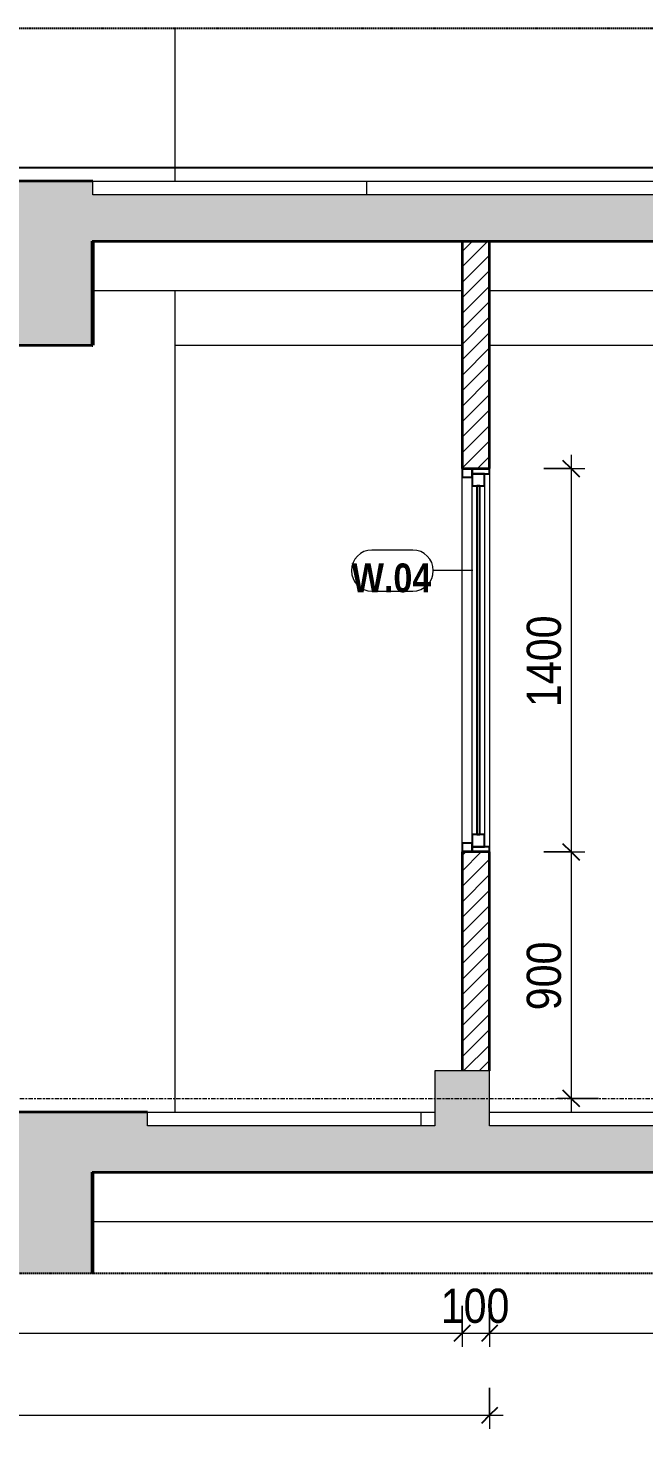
# Model space of a CAD drawing. Header units: millimetres. Extents: x 66631 to 260610, y 416 to 78637.
# Drawn here: x 113564 to 115815, y 993 to 6109 of the extents above; entities that cross this region are included whole.
import ezdxf

# ---------------------------------------------------------------- set-up
doc = ezdxf.new("R2010")
doc.units = ezdxf.units.MM
for name, pattern in [('Centre', [31.75, 6.35, -4.7625, 15.875, -4.7625]), ('Hidden', [7.14375, 4.7625, -2.38125]), ('IMPORT-CENTER _2_', [40.64, 25.4, -5.08, 5.08, -5.08])]:
    doc.linetypes.add(name, pattern=pattern)
for name, color, linetype, lineweight in [('0-5', 130, 'Continuous', 5), ('A-ANNO-DIMS', 211, 'Continuous', 9), ('A-ANNO-DIMS-50', 211, 'Continuous', 9), ('A-DETL-GENF', 92, 'Continuous', 18), ('A-DETL-GENF-4', 92, 'Hidden', 25), ('A-DETL-GENF-5', 9, 'Continuous', 18), ('A-DETL-MEDM', 33, 'Continuous', 35), ('A-DETL-THIN', 151, 'Continuous', 18), ('A-FLOR-3', 7, 'Continuous', 18), ('A-FLOR-LEVL-2', 51, 'Centre', 9), ('A-GLAZ', 151, 'Continuous', 18), ('A-GLAZ-3', 151, 'Continuous', 25), ('A-GLAZ-IDEN', 152, 'Continuous', 9), ('A-WALL-2', 250, 'Continuous', 35), ('A-WALL-PATT-2', 111, 'Continuous', 18), ('G-IMPT', 8, 'Continuous', 18), ('G-IMPT-4', 8, 'IMPORT-CENTER _2_', 18), ('M-EQPM', 50, 'Continuous', 18), ('M-EQPM-3', 50, 'Continuous', 25), ('S-BEAM-1', 71, 'Continuous', 5), ('S-BEAM-2', 7, 'Continuous', 18), ('S-BEAM-3', 90, 'Continuous', 50), ('S-COLS-9', 7, 'Continuous', 18)]:
    doc.layers.add(name, color=color, linetype=linetype, lineweight=lineweight)
doc.styles.add('Arial_B_2', font='arialbd.ttf', dxfattribs={"width": 0.85, "height": 105})
doc.styles.add('UTM Avo', font='', dxfattribs={"width": 0.9, "height": 125})
doc.styles.get('UTM Avo').set_extended_font_data('UTM Avo')
doc.dimstyles.new('1_Dim_chi_tiet_2_5', dxfattribs={"dimscale": 304.8, "dimtxt": 124.912619, "dimasz": 0.19685, "dimexe": 0.164042, "dimexo": 0.0625, "dimgap": 0.016404, "dimtad": 1, "dimdec": 0, "dimrnd": 5, "dimzin": 0, "dimdsep": 46, "dimtxsty": 'UTM Avo', "dimblk1": 'OBLIQUE', "dimblk2": 'OBLIQUE', "dimsah": 1, "dimcen": 0.09, "dimdle": 0.164042, "dimazin": 0, "dimtfac": 1, "dimtdec": 4, "dimtix": 1, "dimtmove": 0, "dimatfit": 3, "dimfxl": 0.328084, "dimfxlon": 1, "dimtvp": 1, "dimtolj": 1, "dimtzin": 0, "dimarcsym": 2})
pattern_1 = [(45, (114362.828, 15875), (-28.28427, 28.28427), [])]

# ---------------------------------------------------------------- blocks, each defined once
blk = doc.blocks.new('NCV_TKTC_KET CAU_rvt-4-TKCS_CĂN HỘ LOẠI 1B - MẶT CẮT 3')
at = {"layer": 'S-BEAM-1'}
blk.add_hatch(color=256, dxfattribs=at).paths.add_polyline_path([(40238.1, 4950), (40237.8, 5330), (40235.6, 5330), (40235.6, 4950)])
at = {"layer": 'A-FLOR-3'}
for p, q in [((40237.8, 5550), (41238.1, 5550)), ((41238.1, 5550), (44336.9, 5550)), ((41238.1, 5550), (41238.1, 5500)), ((40436.9, 2150), (41436.9, 2150)), ((41436.9, 2150), (41487.4, 2150)), ((41436.9, 2150), (41436.9, 2100)), ((41687.4, 2150), (44536.9, 2150))]:
    blk.add_line(p, q, dxfattribs=at)
at = {"layer": 'S-BEAM-2'}
for p, q in [((40238.1, 5150), (41587.4, 5150)), ((41687.4, 5150), (44235.3, 5150)), ((40536.9, 4950), (41587.4, 4950)), ((41687.4, 4950), (43836.9, 4950)), ((41436.9, 2150), (41436.9, 2100)), ((41436.9, 2150), (41487.4, 2150)), ((41687.4, 2150), (44236.9, 2150)), ((40236.9, 1750), (40436.9, 1750)), ((40436.9, 1750), (41436.9, 1750)), ((41436.9, 1750), (44236.9, 1750))]:
    blk.add_line(p, q, dxfattribs=at)
at = {"layer": 'S-BEAM-3'}
for p, q in [((40238.1, 4950), (40238.1, 5330)), ((40235.6, 4950), (40238.1, 4950)), ((40236.9, 1560), (40236.9, 1930))]:
    blk.add_line(p, q, dxfattribs=at)
at = {"layer": 'S-COLS-9'}
for p, q in [((40536.9, 6108.8), (40536.9, 5550)), ((40536.9, 5150), (40536.9, 2150))]:
    blk.add_line(p, q, dxfattribs=at)
blk = doc.blocks.new('M_Fixed - 1200 x 1400-2147274-TKCS_CĂN HỘ LOẠI 1B - MẶT CẮT 3')
at = {"layer": 'A-GLAZ'}
for p, q in [((41587.4, 3132), (41587.4, 4468)), ((41687.4, 4481), (41687.4, 3119)), ((41624.4, 3163), (41624.4, 4437)), ((41668.4, 4437), (41668.4, 3163))]:
    blk.add_line(p, q, dxfattribs=at)
at = {"layer": 'A-GLAZ-3'}
for p, q in [((41624.4, 4500), (41587.4, 4500)), ((41587.4, 4500), (41587.4, 4468)), ((41587.4, 4468), (41624.4, 4468)), ((41687.4, 4500), (41624.4, 4500)), ((41624.4, 4500), (41624.4, 4481)), ((41624.4, 4468), (41624.4, 4500)), ((41668.4, 4481), (41624.4, 4481)), ((41624.4, 4481), (41624.4, 4437)), ((41624.4, 4481), (41687.4, 4481)), ((41668.4, 4437), (41668.4, 4481)), ((41687.4, 4481), (41687.4, 4500)), ((41624.4, 4437), (41668.4, 4437)), ((41652.4, 4437), (41640.4, 4437)), ((41640.4, 4437), (41640.4, 3163)), ((41652.4, 3163), (41652.4, 4437)), ((41624.4, 3132), (41587.4, 3132)), ((41587.4, 3132), (41587.4, 3100)), ((41668.4, 3163), (41624.4, 3163)), ((41624.4, 3163), (41624.4, 3119)), ((41624.4, 3100), (41624.4, 3132)), ((41640.4, 3163), (41652.4, 3163)), ((41668.4, 3119), (41668.4, 3163)), ((41587.4, 3100), (41624.4, 3100)), ((41624.4, 3119), (41668.4, 3119)), ((41687.4, 3119), (41624.4, 3119)), ((41624.4, 3119), (41624.4, 3100)), ((41624.4, 3100), (41687.4, 3100)), ((41687.4, 3100), (41687.4, 3119))]:
    blk.add_line(p, q, dxfattribs=at)
blk = doc.blocks.new('TKTC_XREF_251221_MB TANG 2-7 - TKTC_XREF_260130_MB TANG 2-5_dwg_$cc-V51-TKCS_CĂN HỘ LOẠI 1B - MẶT CẮT 3')
at = {"layer": 'G-IMPT-4'}
for p, q in [((41776.4, 5600), (41897.5, 5600)), ((41836.6, 5600), (41837.4, 5600))]:
    blk.add_line(p, q, dxfattribs=at)
at = {"layer": 'M-EQPM'}
for p, q in [((41837, 5600), (41792, 5600)), ((41792, 5600), (41882, 5600)), ((41882, 5600), (41837, 5600)), ((41837.3, 5600), (41837.3, 5600))]:
    blk.add_line(p, q, dxfattribs=at)
blk = doc.blocks.new('TKTC_XREF_251221_MB TANG 2-7 - TKTC_XREF_260130_MB TANG 2-5_dwg_CUM U_DN100-V52-TKCS_CĂN HỘ LOẠI 1B - MẶT CẮT 3')
at = {"layer": 'G-IMPT'}
for p, q in [((41783.7, 5600), (41781.5, 5600)), ((41782.5, 5600), (41891.4, 5600)), ((41782.8, 5600), (41782.5, 5600)), ((41789.4, 5600), (41782.6, 5600)), ((41788.3, 5600), (41783.7, 5600)), ((41783.7, 5600), (41783.7, 5600)), ((41784.8, 5600), (41784, 5600)), ((41787.3, 5600), (41784.8, 5600)), ((41787.3, 5600), (41784.8, 5600)), ((41787.3, 5600), (41784.8, 5600)), ((41788.1, 5600), (41787.3, 5600)), ((41790.6, 5600), (41788.3, 5600)), ((41788.3, 5600), (41788.3, 5600)), ((41788.8, 5600), (41885.1, 5600)), ((41792, 5600), (41882, 5600)), ((41886.4, 5600), (41884.1, 5600)), ((41892.1, 5600), (41885.2, 5600)), ((41886.3, 5600), (41886.4, 5600)), ((41890.9, 5600), (41886.4, 5600)), ((41887.4, 5600), (41886.7, 5600)), ((41889.9, 5600), (41887.4, 5600)), ((41889.9, 5600), (41887.4, 5600)), ((41889.9, 5600), (41887.4, 5600)), ((41890.7, 5600), (41889.9, 5600)), ((41893.2, 5600), (41890.9, 5600)), ((41890.9, 5600), (41890.9, 5600)), ((41891.8, 5600), (41891.4, 5600))]:
    blk.add_line(p, q, dxfattribs=at)
at = {"layer": 'G-IMPT', "flags": 128}
for points in [[(41790.5, 5600), (41792.1, 5600), (41792, 5600), (41779.9, 5600), (41779.9, 5600), (41781.4, 5600)], [(41781.5, 5600), (41781.4, 5600), (41790.5, 5600), (41790.6, 5600)], [(41788, 5600), (41788.1, 5600), (41784, 5600), (41784, 5600)], [(41789.1, 5600), (41788.8, 5600), (41792, 5600)], [(41885.4, 5600), (41885.1, 5600), (41882, 5600)], [(41893.2, 5600), (41894.7, 5600), (41894.7, 5600), (41882.5, 5600), (41882.6, 5600), (41884.1, 5600)], [(41884.1, 5600), (41884.1, 5600), (41893.2, 5600), (41893.2, 5600)], [(41890.7, 5600), (41890.7, 5600), (41886.7, 5600), (41886.6, 5600)]]:
    blk.add_lwpolyline(points, dxfattribs=at)
blk = doc.blocks.new('TKTC_XREF_251221_MB TANG 2-7 - TKTC_XREF_260130_MB TANG 2-5_dwg_$cc-V53-TKCS_CĂN HỘ LOẠI 1B - MẶT CẮT 3')
at = {"layer": 'G-IMPT-4'}
for p, q in [((41986.7, 5600), (42139.7, 5600)), ((42063.2, 5600), (42063.2, 5600))]:
    blk.add_line(p, q, dxfattribs=at)
at = {"layer": 'M-EQPM'}
for p, q in [((42063.2, 5600), (42006.3, 5600)), ((42006.3, 5600), (42120, 5600)), ((42117.2, 5600), (42009.1, 5600)), ((42009.1, 5600), (42063.2, 5600)), ((42063.2, 5600), (42117.2, 5600)), ((42120, 5600), (42063.2, 5600))]:
    blk.add_line(p, q, dxfattribs=at)
blk = doc.blocks.new('TKTC_XREF_251221_MB TANG 2-7 - TKTC_XREF_260130_MB TANG 2-5_dwg_CUM U_DN100-V54-TKCS_CĂN HỘ LOẠI 1B - MẶT CẮT 3')
at = {"layer": 'G-IMPT'}
for p, q in [((41993.5, 5600), (41991.6, 5600)), ((41991.6, 5600), (42006.9, 5600)), ((41993.5, 5600), (41996.3, 5600)), ((42005, 5600), (41993.5, 5600)), ((41994.9, 5600), (42003.5, 5600)), ((42132.9, 5600), (41995.2, 5600)), ((41996.3, 5600), (42002.1, 5600)), ((41996.7, 5600), (41997.6, 5600)), ((41996.7, 5600), (42001.8, 5600)), ((41997.6, 5600), (42000.8, 5600)), ((41997.6, 5600), (42000.8, 5600)), ((41997.6, 5600), (42000.8, 5600)), ((42000.8, 5600), (42001.8, 5600)), ((42002.1, 5600), (42005, 5600)), ((42124.9, 5600), (42003.2, 5600)), ((42003.2, 5600), (42007.2, 5600)), ((42006.9, 5600), (42005, 5600)), ((42120.9, 5600), (42007.2, 5600)), ((42124.9, 5600), (42120.9, 5600)), ((42123.1, 5600), (42121.2, 5600)), ((42121.2, 5600), (42136.6, 5600)), ((42123.1, 5600), (42126, 5600)), ((42134.6, 5600), (42123.1, 5600)), ((42124.6, 5600), (42133.2, 5600)), ((42126, 5600), (42131.8, 5600)), ((42126.3, 5600), (42127.3, 5600)), ((42126.3, 5600), (42131.4, 5600)), ((42127.3, 5600), (42130.5, 5600)), ((42127.3, 5600), (42130.5, 5600)), ((42127.3, 5600), (42130.5, 5600)), ((42130.5, 5600), (42131.4, 5600)), ((42131.8, 5600), (42134.6, 5600)), ((42136.6, 5600), (42134.6, 5600))]:
    blk.add_line(p, q, dxfattribs=at)
blk = doc.blocks.new('TKTC_XREF_251221_MB TANG 2-7 - TKTC_XREF_260130_MB TANG 2-5_dwg_$cc-V55-TKCS_CĂN HỘ LOẠI 1B - MẶT CẮT 3')
at = {"layer": 'G-IMPT-4'}
for p, q in [((41666.8, 5600), (41513.7, 5600)), ((41590.2, 5600), (41590.2, 5600))]:
    blk.add_line(p, q, dxfattribs=at)
at = {"layer": 'M-EQPM'}
for p, q in [((41647.1, 5600), (41533.4, 5600)), ((41533.4, 5600), (41590.2, 5600)), ((41590.2, 5600), (41536.2, 5600)), ((41536.2, 5600), (41644.3, 5600)), ((41644.3, 5600), (41590.2, 5600)), ((41590.2, 5600), (41647.1, 5600))]:
    blk.add_line(p, q, dxfattribs=at)
blk = doc.blocks.new('TKTC_XREF_251221_MB TANG 2-7 - TKTC_XREF_260130_MB TANG 2-5_dwg_$cc-V56-TKCS_CĂN HỘ LOẠI 1B - MẶT CẮT 3')
at = {"layer": 'G-IMPT-4'}
for p, q in [((41381.3, 5600), (41502.4, 5600)), ((41441.5, 5600), (41442.3, 5600))]:
    blk.add_line(p, q, dxfattribs=at)
at = {"layer": 'M-EQPM'}
for p, q in [((41441.9, 5600), (41396.9, 5600)), ((41396.9, 5600), (41486.9, 5600)), ((41486.9, 5600), (41441.9, 5600)), ((41442.2, 5600), (41442.2, 5600))]:
    blk.add_line(p, q, dxfattribs=at)
blk = doc.blocks.new('TKTC_XREF_251221_MB TANG 2-7 - TKTC_XREF_251221_MB TANG 2-7-2039446-TKCS_CĂN HỘ LOẠI 1B - MẶT CẮT 3')
at = {"layer": 'M-EQPM'}
for p, q in [((42136.6, 5600), (41384.8, 5600)), ((41384.8, 5600), (42136.9, 5600)), ((42136.9, 5600), (42136.6, 5600))]:
    blk.add_line(p, q, dxfattribs=at)
at = {"layer": 'M-EQPM-3'}
blk.add_line((36037.4, 5600), (44336.9, 5600), dxfattribs=at)
for name, p in [('TKTC_XREF_251221_MB TANG 2-7 - TKTC_XREF_260130_MB TANG 2-5_dwg_$cc-V56-TKCS_CĂN HỘ LOẠI 1B - MẶT CẮT 3', (0, 0)), ('TKTC_XREF_251221_MB TANG 2-7 - TKTC_XREF_260130_MB TANG 2-5_dwg_CUM U_DN100-V52-TKCS_CĂN HỘ LOẠI 1B - MẶT CẮT 3', (-395.1, 0)), ('TKTC_XREF_251221_MB TANG 2-7 - TKTC_XREF_260130_MB TANG 2-5_dwg_$cc-V55-TKCS_CĂN HỘ LOẠI 1B - MẶT CẮT 3', (0, 0)), ('TKTC_XREF_251221_MB TANG 2-7 - TKTC_XREF_260130_MB TANG 2-5_dwg_CUM U_DN100-V54-TKCS_CĂN HỘ LOẠI 1B - MẶT CẮT 3', (-473.8, 0)), ('TKTC_XREF_251221_MB TANG 2-7 - TKTC_XREF_260130_MB TANG 2-5_dwg_$cc-V51-TKCS_CĂN HỘ LOẠI 1B - MẶT CẮT 3', (0, 0)), ('TKTC_XREF_251221_MB TANG 2-7 - TKTC_XREF_260130_MB TANG 2-5_dwg_CUM U_DN100-V52-TKCS_CĂN HỘ LOẠI 1B - MẶT CẮT 3', (0, 0)), ('TKTC_XREF_251221_MB TANG 2-7 - TKTC_XREF_260130_MB TANG 2-5_dwg_$cc-V53-TKCS_CĂN HỘ LOẠI 1B - MẶT CẮT 3', (0, 0)), ('TKTC_XREF_251221_MB TANG 2-7 - TKTC_XREF_260130_MB TANG 2-5_dwg_CUM U_DN100-V54-TKCS_CĂN HỘ LOẠI 1B - MẶT CẮT 3', (0, 0))]:
    blk.add_blockref(name, p)
blk = doc.blocks.new('BORDER VIEW - BORDER VIEW-3685751-TKCS_CĂN HỘ LOẠI 1B - MẶT CẮT 3')
at = {"layer": 'A-DETL-GENF-4'}
for p, q in [((36187.4, 6108.8), (45710.5, 6108.8)), ((45710.5, 1560), (36187.4, 1560))]:
    blk.add_line(p, q, dxfattribs=at)
blk = doc.blocks.new('DIMBLOCK86-TKCS_CĂN HỘ LOẠI 1B - MẶT CẮT 3')
at = {"layer": 'A-ANNO-DIMS-50', "lineweight": 25}
for p, q in [((115549.3, 4500), (115519.3, 4530)), ((115549.3, 4500), (115579.3, 4470)), ((115549.3, 3100), (115519.3, 3130)), ((115549.3, 3100), (115579.3, 3070))]:
    blk.add_line(p, q, dxfattribs=at)
at = {"layer": 'A-ANNO-DIMS-50'}
for p, q in [((115549.3, 4550), (115549.3, 3100)), ((115449.3, 4500), (115599.3, 4500)), ((115549.3, 4500), (115449.3, 4500)), ((115449.3, 3100), (115599.3, 3100)), ((115549.3, 3100), (115449.3, 3100))]:
    blk.add_line(p, q, dxfattribs=at)
at = {"layer": 'A-ANNO-DIMS-50', "color": 0, "insert": (115386.9, 3628.8), "char_height": 125, "width": 410.824, "attachment_point": 1, "rotation": 90, "line_spacing_factor": 1.110334, "style": 'UTM Avo'}
blk.add_mtext('1400', dxfattribs=at)
blk = doc.blocks.new('_Oblique')
at = {"color": 0, "linetype": 'ByBlock', "lineweight": -2}
blk.add_line((-0.5, -0.5), (0.5, 0.5), dxfattribs=at)
blk = doc.blocks.new('DIMBLOCK87-TKCS_CĂN HỘ LOẠI 1B - MẶT CẮT 3')
at = {"layer": 'A-ANNO-DIMS-50', "lineweight": 25}
for p, q in [((115549.3, 3100), (115519.3, 3130)), ((115549.3, 3100), (115579.3, 3070)), ((115549.3, 2200), (115519.3, 2230)), ((115549.3, 2200), (115579.3, 2170))]:
    blk.add_line(p, q, dxfattribs=at)
at = {"layer": 'A-ANNO-DIMS-50'}
for p, q in [((115449.3, 3100), (115599.3, 3100)), ((115549.3, 3100), (115449.3, 3100)), ((115549.3, 3100), (115549.3, 2150)), ((115649.3, 2200), (115499.3, 2200)), ((115549.3, 2200), (115649.3, 2200))]:
    blk.add_line(p, q, dxfattribs=at)
at = {"layer": 'A-ANNO-DIMS-50', "color": 0, "insert": (115386.9, 2521.6), "char_height": 125, "width": 308.118, "attachment_point": 1, "rotation": 90, "line_spacing_factor": 1.110334, "style": 'UTM Avo'}
blk.add_mtext('900', dxfattribs=at)
blk = doc.blocks.new('DIMBLOCK90-TKCS_CĂN HỘ LOẠI 1B - MẶT CẮT 3')
at = {"layer": 'A-ANNO-DIMS-50'}
for p, q in [((110301.4, 1442.5), (110301.4, 1292.5)), ((110301.4, 1342.5), (110301.4, 1442.5)), ((115151, 1442.5), (115151, 1292.5)), ((115151, 1342.5), (115151, 1442.5)), ((110301.4, 1342.5), (115151, 1342.5))]:
    blk.add_line(p, q, dxfattribs=at)
at = {"layer": 'A-ANNO-DIMS-50', "lineweight": 25}
for p, q in [((110301.4, 1342.5), (110271.4, 1312.5)), ((110301.4, 1342.5), (110331.4, 1372.5)), ((115151, 1342.5), (115121, 1312.5)), ((115151, 1342.5), (115181, 1372.5))]:
    blk.add_line(p, q, dxfattribs=at)
at = {"layer": 'A-ANNO-DIMS-50', "color": 0, "insert": (112555, 1504.9), "char_height": 125, "width": 410.824, "attachment_point": 1, "line_spacing_factor": 1.110334, "style": 'UTM Avo'}
blk.add_mtext('4850', dxfattribs=at)
blk = doc.blocks.new('DIMBLOCK91-TKCS_CĂN HỘ LOẠI 1B - MẶT CẮT 3')
at = {"layer": 'A-ANNO-DIMS-50'}
for p, q in [((115151, 1442.5), (115151, 1292.5)), ((115151, 1342.5), (115151, 1442.5)), ((115251, 1442.5), (115251, 1292.5)), ((115251, 1342.5), (115251, 1442.5)), ((115151, 1342.5), (115251, 1342.5))]:
    blk.add_line(p, q, dxfattribs=at)
at = {"layer": 'A-ANNO-DIMS-50', "lineweight": 25}
for p, q in [((115151, 1342.5), (115121, 1312.5)), ((115151, 1342.5), (115181, 1372.5)), ((115251, 1342.5), (115221, 1312.5)), ((115251, 1342.5), (115281, 1372.5))]:
    blk.add_line(p, q, dxfattribs=at)
at = {"layer": 'A-ANNO-DIMS-50', "color": 0, "insert": (115072.6, 1504.9), "char_height": 125, "width": 308.118, "attachment_point": 1, "line_spacing_factor": 1.110334, "style": 'UTM Avo'}
blk.add_mtext('100', dxfattribs=at)
blk = doc.blocks.new('DIMBLOCK92-TKCS_CĂN HỘ LOẠI 1B - MẶT CẮT 3')
at = {"layer": 'A-ANNO-DIMS-50'}
for p, q in [((115251, 1442.5), (115251, 1292.5)), ((115251, 1342.5), (115251, 1442.5)), ((118100.6, 1442.5), (118100.6, 1292.5)), ((118100.6, 1342.5), (118100.6, 1442.5)), ((115251, 1342.5), (118150.6, 1342.5))]:
    blk.add_line(p, q, dxfattribs=at)
at = {"layer": 'A-ANNO-DIMS-50', "lineweight": 25}
for p, q in [((115251, 1342.5), (115221, 1312.5)), ((115251, 1342.5), (115281, 1372.5)), ((118100.6, 1342.5), (118070.6, 1312.5)), ((118100.6, 1342.5), (118130.6, 1372.5))]:
    blk.add_line(p, q, dxfattribs=at)
at = {"layer": 'A-ANNO-DIMS-50', "color": 0, "insert": (116504.6, 1504.9), "char_height": 125, "width": 410.824, "attachment_point": 1, "line_spacing_factor": 1.110334, "style": 'UTM Avo'}
blk.add_mtext('2850', dxfattribs=at)
blk = doc.blocks.new('DIMBLOCK93-TKCS_CĂN HỘ LOẠI 1B - MẶT CẮT 3')
at = {"layer": 'A-ANNO-DIMS-50'}
for p, q in [((110101.4, 1142.5), (110101.4, 992.5)), ((110101.4, 1042.5), (110101.4, 1142.5)), ((115251, 1142.5), (115251, 992.5)), ((115251, 1042.5), (115251, 1142.5)), ((110051.4, 1042.5), (115301, 1042.5))]:
    blk.add_line(p, q, dxfattribs=at)
at = {"layer": 'A-ANNO-DIMS-50', "lineweight": 25}
for p, q in [((110101.4, 1042.5), (110071.4, 1012.5)), ((110101.4, 1042.5), (110131.4, 1072.5)), ((115251, 1042.5), (115221, 1012.5)), ((115251, 1042.5), (115281, 1072.5))]:
    blk.add_line(p, q, dxfattribs=at)
at = {"layer": 'A-ANNO-DIMS-50', "color": 0, "insert": (112505, 1204.9), "char_height": 125, "width": 410.824, "attachment_point": 1, "line_spacing_factor": 1.110334, "style": 'UTM Avo'}
blk.add_mtext('5150', dxfattribs=at)
blk = doc.blocks.new('SSA-WINDOW TAG - 10-2062020-TKCS_CĂN HỘ LOẠI 1B - MẶT CẮT 3')
at = {"layer": 'A-GLAZ-IDEN'}
for p, q in [((41406.8, 4202.4), (41257.6, 4202.4)), ((41257.6, 4052.4), (41406.8, 4052.4))]:
    blk.add_line(p, q, dxfattribs=at)
for centre, start, end in [((41257.6, 4127.4), 90, 270), ((41406.8, 4127.4), 270, 90)]:
    blk.add_arc(centre, 75, start, end, dxfattribs=at)

msp = doc.modelspace()

# ---------------------------------------------------------------- hatches: boundary and pattern name
at = {"layer": 'A-DETL-GENF-5'}
h = msp.add_hatch(dxfattribs=at)
h.set_pattern_fill('FP_12', color=256, style=0, pattern_type=2)
h.set_pattern_definition([(50, (114362.83, 15875), (364.368, -31.878), [38.1, -419.1]), (355, (114362.83, 15875), (-70.486, 382.113), [30.48, -335.28]), (100.451, (114393.2, 15872.34), (293.885, 350.233), [32.38, -356.18]), (46.184, (114362.83, 15976.6), (542.158, -84.086), [57.15, -628.65]), (96.636, (114408, 15969.6), (474.805, 494.855), [48.57, -534.27]), (351.184, (114362.8, 15976.6), (474.81, 494.85), [45.72, -502.92]), (21, (114413.63, 15951.2), (303.2285, -204.5305), [38.1, -419.1]), (326, (114413.63, 15951.2), (123.604, 368.376), [30.48, -335.28]), (71.451, (114438.9, 15934.16), (426.834, 163.843), [32.38, -356.18]), (37.5, (114362.83, 15875), (6.1766, 169.1102), [3.353, -327.863, 3.353, -337.007, -336.55]), (37.5, (114362.83, 15875), (6.1766, 169.1102), [-671.576, 3.353, -333.197]), (7.5, (114362.83, 15875), (133.6389, 200.3615), [3.353, -190.703, 3.353, -320.243, -128.27]), (7.5, (114362.83, 15875), (133.6389, 200.3615), [-517.652, 3.353, -124.917]), (327.5, (114249.54, 15875), (271.1818, -11.4584), [3.353, -123.647, 3.353, -392.887, -525.78]), (327.5, (114249.54, 15875), (271.1818, -11.4584), [-523.24, 3.353, -522.427]), (317.5, (114198.74, 15875), (296.2585, 50.853), [3.353, -161.747, 3.353, -259.791, -373.38]), (317.5, (114198.74, 15875), (296.2585, 50.853), [-428.244, 3.353, -370.027]), (45, (114362.83, 15875), (-125.7236, 125.7236), []), (45, (114362.83, 16065.5), (-125.7236, 125.7236), [])])
h.paths.add_polyline_path([(117901, 1560), (118111, 1560), (118111, 2100), (115251, 2100), (115251, 2300), (115051, 2300), (115051, 2100), (114000.6, 2100), (114000.6, 2150), (109601, 2150), (109601, 1980), (113499.3, 1980), (113499.3, 1560), (113799.3, 1560), (113799.3, 1930), (117901, 1930)])
h.paths.add_polyline_path([(113499.3, 4950), (113799.3, 4950), (113799.3, 5330), (117799, 5330), (117799, 4950), (118099, 4950), (118099, 5700), (117900.6, 5700), (117900.6, 5500), (113801.4, 5500), (113801.4, 5550), (109601, 5550), (109601, 5380), (113499.3, 5380), (113499.3, 5150)])
at = {"layer": 'A-WALL-PATT-2'}
h = msp.add_hatch(dxfattribs=at)
h.set_pattern_fill('FP_11', color=256, style=0, pattern_type=2)
h.set_pattern_definition(pattern_1)
h.paths.add_polyline_path([(115251, 2300), (115251, 3100), (115151, 3100), (115151, 2300), (115235.2, 2300)])
h.paths.add_polyline_path([(115251, 4500), (115251, 5330), (115151, 5330), (115151, 4500)])
h = msp.add_hatch(dxfattribs=at)
h.set_pattern_fill('FP_11', color=256, style=0, pattern_type=2)
h.set_pattern_definition(pattern_1)
h.paths.add_polyline_path([(113800.6, 1560), (113800.6, 1930), (113799.3, 1930), (113799.3, 1560)])

# ---------------------------------------------------------------- linework, layer by layer
at = {"layer": 'A-DETL-MEDM'}
for p, q in [((113801.4, 5550), (109601, 5550)), ((113799.3, 4950), (113799.3, 5330)), ((113799.3, 5330), (117799, 5330)), ((113499.3, 4950), (113799.3, 4950)), ((114000.6, 2150), (109601, 2150)), ((113799.3, 1560), (113799.3, 1930)), ((113799.3, 1930), (117901, 1930))]:
    msp.add_line(p, q, dxfattribs=at)
at = {"layer": 'A-DETL-THIN'}
for p, q in [((113801.4, 5500), (113801.4, 5550)), ((117900.6, 5500), (113801.4, 5500)), ((115251, 2300), (115051, 2300)), ((115051, 2300), (115051, 2100)), ((115251, 2100), (115251, 2300)), ((114000.6, 2100), (114000.6, 2150)), ((115051, 2100), (114000.6, 2100)), ((118111, 2100), (115251, 2100))]:
    msp.add_line(p, q, dxfattribs=at)
at = {"layer": 'A-FLOR-LEVL-2'}
for p, q in [((109301, 5600), (119908.8, 5600)), ((109301, 2200), (119908.8, 2200))]:
    msp.add_line(p, q, dxfattribs=at)
at = {"layer": 'A-GLAZ-IDEN'}
msp.add_line((115190.5, 4127.9), (115045.5, 4127.9), dxfattribs=at)
at = {"layer": 'A-WALL-2'}
for p, q in [((115151, 5330), (115151, 4500)), ((115251, 4500), (115251, 5330)), ((115151, 4500), (115251, 4500)), ((115151, 3100), (115151, 2300)), ((115251, 3100), (115151, 3100)), ((115251, 2300), (115251, 3100)), ((113800.6, 1560), (113800.6, 1930))]:
    msp.add_line(p, q, dxfattribs=at)

# ---------------------------------------------------------------- block references
at = {"layer": '0-5'}
msp.add_blockref('NCV_TKTC_KET CAU_rvt-4-TKCS_CĂN HỘ LOẠI 1B - MẶT CẮT 3', (73563.6, 0), dxfattribs=at)
at = {"layer": 'A-DETL-GENF'}
msp.add_blockref('BORDER VIEW - BORDER VIEW-3685751-TKCS_CĂN HỘ LOẠI 1B - MẶT CẮT 3', (73563.6, 0), dxfattribs=at)
at = {"layer": 'A-GLAZ'}
msp.add_blockref('M_Fixed - 1200 x 1400-2147274-TKCS_CĂN HỘ LOẠI 1B - MẶT CẮT 3', (73563.6, 0), dxfattribs=at)
at = {"layer": 'A-GLAZ-IDEN'}
msp.add_blockref('SSA-WINDOW TAG - 10-2062020-TKCS_CĂN HỘ LOẠI 1B - MẶT CẮT 3', (73563.6, 0), dxfattribs=at)
at = {"layer": 'M-EQPM'}
msp.add_blockref('TKTC_XREF_251221_MB TANG 2-7 - TKTC_XREF_251221_MB TANG 2-7-2039446-TKCS_CĂN HỘ LOẠI 1B - MẶT CẮT 3', (73563.6, 0), dxfattribs=at)

# ---------------------------------------------------------------- texts
at = {"layer": 'A-GLAZ-IDEN', "insert": (114892.8, 4100.1), "char_height": 105, "width": 300.9, "attachment_point": 5, "line_spacing_factor": 0.936439, "style": 'Arial_B_2'}
msp.add_mtext('\\pt2.1252,4.2504,6.37455,8.49975,10.62495,12.75015,14.87535,16.9995,19.1247,21.2499,23.3751,25.5003,27.6255,29.74965,31.87485,34.00005,36.12525,38.25045,40.3746,42.4998,44.625,46.7502,48.8754,50.99955,53.12475,55.24995,57.37515,59.50035,61.6245,63.7497,65.8749,68.0001;W.04', dxfattribs=at)

# ---------------------------------------------------------------- dimensions: what is measured, and where the dimension line sits
at = {"layer": 'A-ANNO-DIMS'}
for base, p1, p2, override, picture, middle in [((115549.3, 3100), (115449.3, 4500), (115449.3, 3100), {"dimpost": '<>', "dimfxl": 1400}, 'DIMBLOCK86-TKCS_CĂN HỘ LOẠI 1B - MẶT CẮT 3', (115479.6, 3800)), ((115549.3, 2200), (115449.3, 3100), (115649.3, 2200), {"dimpost": '<>', "dimfxl": 921.954446}, 'DIMBLOCK87-TKCS_CĂN HỘ LOẠI 1B - MẶT CẮT 3', (115479.6, 2650))]:
    dim = msp.add_linear_dim(base=base, p1=p1, p2=p2, angle=90, dimstyle='1_Dim_chi_tiet_2_5', override=override, dxfattribs=at)
    dim.commit()
    dim.dimension.update_dxf_attribs({"geometry": picture, "text_midpoint": middle})
for base, p1, p2, override, picture, middle in [((115151, 1342.5), (110301.4, 1442.5), (115151, 1442.5), {"dimpost": '<>', "dimfxl": 4849.573178}, 'DIMBLOCK90-TKCS_CĂN HỘ LOẠI 1B - MẶT CẮT 3', (112726.2, 1412.2)), ((115251, 1342.5), (115151, 1442.5), (115251, 1442.5), {"dimpost": '<>', "dimfxl": 100}, 'DIMBLOCK91-TKCS_CĂN HỘ LOẠI 1B - MẶT CẮT 3', (115201, 1412.2)), ((118100.6, 1342.5), (115251, 1442.5), (118100.6, 1442.5), {"dimpost": '<>', "dimfxl": 2849.573178}, 'DIMBLOCK92-TKCS_CĂN HỘ LOẠI 1B - MẶT CẮT 3', (116675.8, 1412.2)), ((115251, 1042.5), (110101.4, 1142.5), (115251, 1142.5), {"dimpost": '<>', "dimfxl": 5149.573178}, 'DIMBLOCK93-TKCS_CĂN HỘ LOẠI 1B - MẶT CẮT 3', (112676.2, 1112.2))]:
    dim = msp.add_linear_dim(base=base, p1=p1, p2=p2, dimstyle='1_Dim_chi_tiet_2_5', override=override, dxfattribs=at)
    dim.commit()
    dim.dimension.update_dxf_attribs({"geometry": picture, "text_midpoint": middle})

doc.saveas('drawing.dxf')
